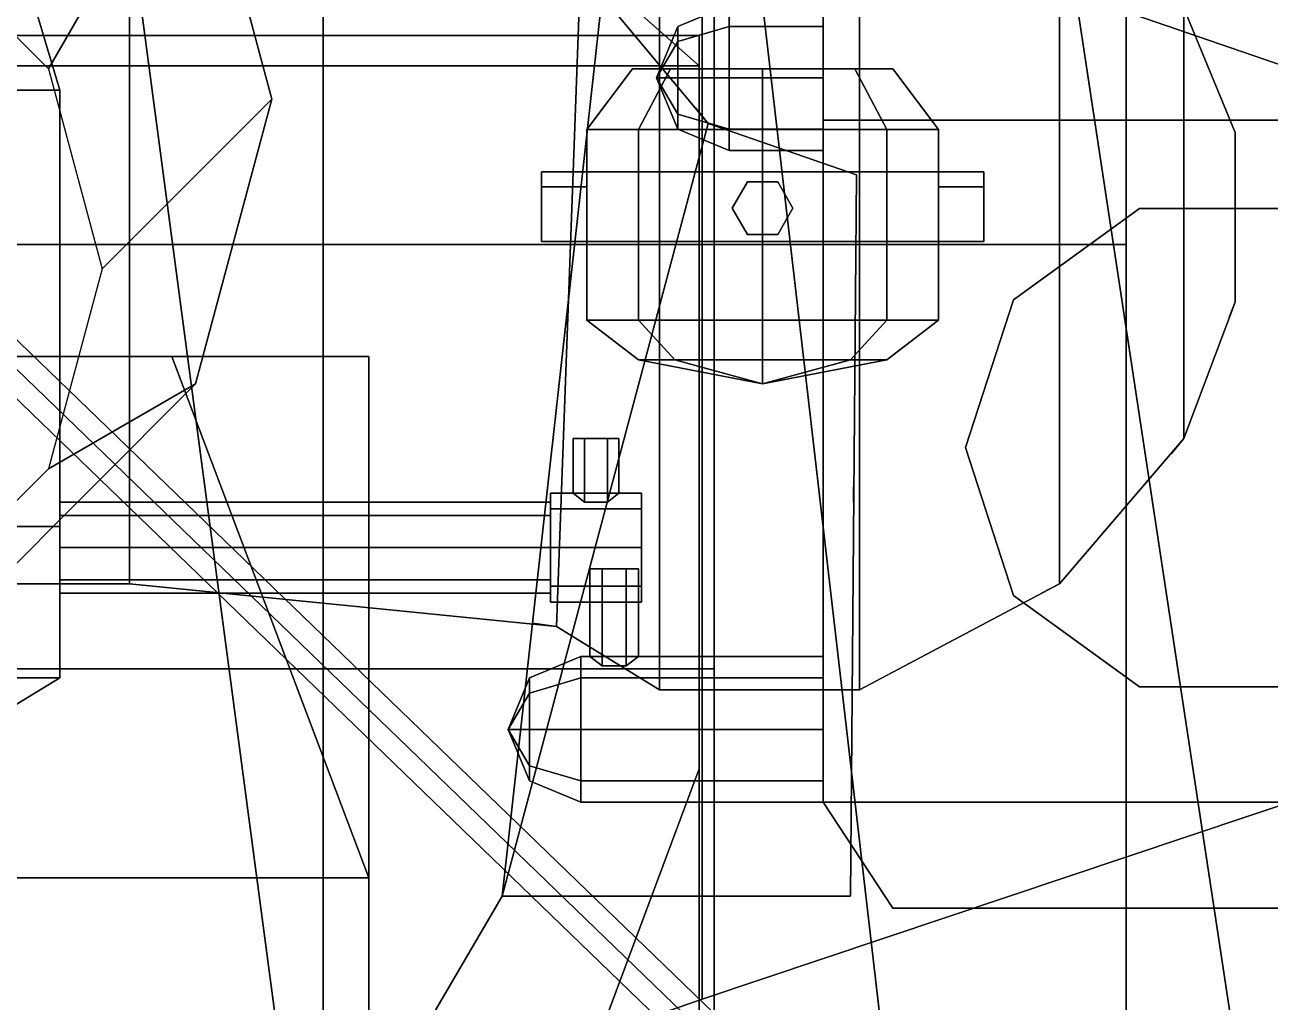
# Model space of a CAD drawing. Header units: millimetres. Extents: x -15 to 15, y -108 to 101.
# Drawn here: x 1.065 to 5.175, y 38.81 to 42.035 of the extents above; entities that cross this region are included whole.
import ezdxf

# ---------------------------------------------------------------- set-up
doc = ezdxf.new("R2010")
doc.units = ezdxf.units.MM
for name, color, linetype in [('citadelle', 3, 'Continuous'), ('platforms', 6, 'Continuous'), ('railings', 6, 'Continuous'), ('railings_mirrored', 6, 'Continuous'), ('rangefinders', 2, 'Continuous'), ('superstructure', 4, 'Continuous')]:
    doc.layers.add(name, color=color, linetype=linetype)

msp = doc.modelspace()

# ---------------------------------------------------------------- linework, layer by layer
for points in [[(2.01, 37.87, -9.51), (0, 37.87, -9.55), (0, 43.74, -9.55), (1.23, 43.74, -9.51)], [(3.99, 37.87, -9.42), (2.01, 37.87, -9.51), (1.23, 43.74, -9.51), (3.31, 43.74, -9.42)], [(5.18, 37.87, -9.3), (3.99, 37.87, -9.42), (3.31, 43.74, -9.42), (4.29, 43.74, -9.3)], [(6.04, 37.87, -9.13), (5.18, 37.87, -9.3), (4.29, 43.74, -9.3), (5.1, 43.74, -9.13)], [(7.34, 37.87, -8.76), (6.04, 37.87, -9.13), (5.1, 43.74, -9.13), (6.47, 43.74, -8.76)]]:
    msp.add_3dface(points)
at = {"layer": 'citadelle'}
msp.add_3dface([(10.26, 43.33, 4.59), (-10.26, 43.33, 4.59), (-10.78, 37.85, 4.59), (10.78, 37.85, 4.59)], dxfattribs=at)
at = {"layer": 'platforms'}
for points in [[(-4.7, 46.74, 8.67), (-4.7, 38.46, 8.67), (4.7, 38.46, 8.67), (4.7, 46.74, 8.67)], [(4.7, 46.74, 8.45), (4.7, 38.46, 8.45), (-4.7, 38.46, 8.45), (-4.7, 46.74, 8.45)], [(4.7, 38.46, 8.67), (4.7, 38.46, 8.45), (4.7, 46.74, 8.45), (4.7, 46.74, 8.67)], [(0, 46.73, 27.35), (0, 38.15, 27.35), (2.05, 38.15, 27.35), (2.05, 45.12, 27.35)], [(2.05, 38.15, 27.2), (0, 38.15, 27.2), (0, 46.73, 27.2), (2.05, 45.12, 27.2)], [(-0.0329, 41.9618, 27.28), (0, 41.9, 27.35), (8.388, 46.36, 27.35), (8.3551, 46.4218, 27.28)], [(0, 41.9, 27.21), (-0.0329, 41.9618, 27.28), (8.3551, 46.4218, 27.28), (8.388, 46.36, 27.21)], [(0.0329, 41.8382, 27.28), (0, 41.9, 27.21), (8.388, 46.36, 27.21), (8.4209, 46.2982, 27.28)], [(0, 41.9, 27.35), (0.0329, 41.8382, 27.28), (8.4209, 46.2982, 27.28), (8.388, 46.36, 27.35)], [(2.05, 45.12, 27.35), (2.05, 38.15, 27.35), (2.64, 39.16, 27.35), (2.97, 42.13, 27.35)], [(2.64, 39.16, 27.2), (2.05, 38.15, 27.2), (2.05, 45.12, 27.2), (2.97, 42.13, 27.2)], [(1.41, 44.87, 23.83), (1.41, 40.19, 23.83), (-1.41, 40.19, 23.83), (-1.41, 44.87, 23.83)], [(-1.41, 40.19, 23.98), (1.41, 40.19, 23.98), (1.41, 44.87, 23.98), (-1.41, 44.87, 23.98)], [(-4.7, 44.66, 10.78), (-4.7, 38.74, 10.78), (4.7, 38.74, 10.78), (4.7, 44.66, 10.78)], [(4.7, 44.66, 10.56), (4.7, 38.74, 10.56), (-4.7, 38.74, 10.56), (-4.7, 44.66, 10.56)], [(-4.7, 44.66, 12.89), (-4.7, 38.43, 12.89), (4.7, 38.43, 12.89), (4.7, 44.66, 12.89)], [(4.7, 44.66, 12.67), (4.7, 38.43, 12.67), (-4.7, 38.43, 12.67), (-4.7, 44.66, 12.67)], [(-4.7, 44.66, 15.03), (-4.7, 37.45, 15.03), (4.7, 37.45, 15.03), (4.7, 44.66, 15.03)], [(4.7, 44.66, 14.81), (4.7, 37.45, 14.81), (-4.7, 37.45, 14.81), (-4.7, 44.66, 14.81)], [(4.7, 38.74, 10.78), (4.7, 38.74, 10.56), (4.7, 44.66, 10.56), (4.7, 44.66, 10.78)], [(4.7, 38.43, 12.89), (4.7, 38.43, 12.67), (4.7, 44.66, 12.67), (4.7, 44.66, 12.89)], [(4.7, 37.45, 15.03), (4.7, 37.45, 14.81), (4.7, 44.66, 14.81), (4.7, 44.66, 15.03)], [(1.01, 43.57, 19.77), (0.75, 37.9334, 19.77), (3.3, 38.82, 19.77), (3.3, 42.56, 19.77)], [(3.3, 42.56, 19.55), (3.3, 38.82, 19.55), (0.75, 37.9334, 19.55), (1.01, 43.57, 19.55)], [(1.41, 43.58, 23.98), (1.41, 40.19, 23.98), (2.82, 40.05, 23.98), (2.92, 42.78, 23.98)], [(2.82, 40.05, 23.83), (1.41, 40.19, 23.83), (1.41, 43.58, 23.83), (2.92, 42.78, 23.83)], [(3.16, 39.84, 23.83), (2.82, 40.05, 23.83), (2.92, 42.78, 23.83), (3.16, 42.85, 23.83)], [(2.92, 42.78, 23.98), (2.82, 40.05, 23.98), (3.16, 39.84, 23.98), (3.16, 42.85, 23.98)], [(3.16, 42.85, 23.98), (3.16, 39.84, 23.98), (3.82, 39.84, 23.98), (3.82, 42.85, 23.98)], [(3.82, 39.84, 23.83), (3.16, 39.84, 23.83), (3.16, 42.85, 23.83), (3.82, 42.85, 23.83)], [(4.48, 40.19, 23.83), (3.82, 39.84, 23.83), (3.82, 42.85, 23.83), (4.48, 42.56, 23.83)], [(3.82, 42.85, 23.98), (3.82, 39.84, 23.98), (4.48, 40.19, 23.98), (4.48, 42.56, 23.98)], [(3.3, 42.56, 19.77), (3.3, 38.82, 19.77), (5.51, 39.56, 19.77), (5.51, 41.8, 19.77)], [(3.3, 42.56, 19.55), (3.3, 42.56, 19.77), (5.51, 41.8, 19.77), (5.51, 41.8, 19.55)], [(5.51, 41.8, 19.55), (5.51, 39.56, 19.55), (3.3, 38.82, 19.55), (3.3, 42.56, 19.55)], [(4.48, 42.56, 23.98), (4.48, 40.19, 23.98), (4.89, 40.67, 23.98), (4.89, 42.09, 23.98)], [(4.89, 40.67, 23.83), (4.48, 40.19, 23.83), (4.48, 42.56, 23.83), (4.89, 42.09, 23.83)], [(2.97, 42.13, 27.35), (2.64, 39.16, 27.35), (2.64, 39.16, 27.35), (3.32, 41.71, 27.35)], [(2.64, 39.16, 27.2), (2.64, 39.16, 27.2), (2.97, 42.13, 27.2), (3.32, 41.71, 27.2)], [(3.32, 41.71, 27.2), (2.97, 42.13, 27.2), (2.97, 42.13, 27.35), (3.32, 41.71, 27.35)], [(5.06, 41.12, 23.83), (4.89, 40.67, 23.83), (4.89, 42.09, 23.83), (5.06, 41.68, 23.83)], [(4.89, 42.09, 23.98), (4.89, 40.67, 23.98), (5.06, 41.12, 23.98), (5.06, 41.68, 23.98)], [(5.06, 41.68, 23.83), (4.89, 42.09, 23.83), (4.89, 42.09, 23.98), (5.06, 41.68, 23.98)], [(3.29, 42, 18.92), (3.29, 38.16, 18.92), (-3.29, 38.16, 18.92), (-3.29, 42, 18.92)], [(-3.29, 42, 19.06), (-3.29, 38.16, 19.06), (3.29, 38.16, 19.06), (3.29, 42, 19.06)], [(3.29, 42, 18.92), (-3.29, 42, 18.92), (-3.29, 42, 19.06), (3.29, 42, 19.06)], [(3.29, 38.16, 19.06), (3.29, 38.16, 18.92), (3.29, 42, 18.92), (3.29, 42, 19.06)], [(0.0486, 41.9504, 27.28), (0, 41.9, 27.35), (6.8337, 35.3007, 27.35), (6.8824, 35.3511, 27.28)], [(0, 41.9, 27.21), (0.0486, 41.9504, 27.28), (6.8824, 35.3511, 27.28), (6.8337, 35.3007, 27.21)], [(-0.0486, 41.8496, 27.28), (0, 41.9, 27.21), (6.8337, 35.3007, 27.21), (6.7851, 35.2504, 27.28)], [(0, 41.9, 27.35), (-0.0486, 41.8496, 27.28), (6.7851, 35.2504, 27.28), (6.8337, 35.3007, 27.35)], [(3.79, 39.16, 27.2), (2.64, 39.16, 27.2), (3.32, 41.71, 27.2), (3.81, 41.54, 27.2)], [(3.32, 41.71, 27.35), (2.64, 39.16, 27.35), (3.79, 39.16, 27.35), (3.81, 41.54, 27.35)], [(3.81, 41.54, 27.2), (3.32, 41.71, 27.2), (3.32, 41.71, 27.35), (3.81, 41.54, 27.35)], [(5.06, 41.68, 23.98), (5.06, 41.12, 23.98), (5.06, 41.12, 23.83), (5.06, 41.68, 23.83)], [(3.81, 41.54, 27.35), (3.79, 39.16, 27.35), (3.79, 39.16, 27.2), (3.81, 41.54, 27.2)], [(-4.7, 41.31, 17.08), (-4.7, 35.81, 17.08), (4.7, 35.81, 17.08), (4.7, 41.31, 17.08)], [(4.7, 41.31, 17.08), (4.7, 41.31, 16.86), (-4.7, 41.31, 16.86), (-4.7, 41.31, 17.08)], [(4.7, 41.31, 16.86), (4.7, 35.81, 16.86), (-4.7, 35.81, 16.86), (-4.7, 41.31, 16.86)], [(4.7, 35.81, 17.08), (4.7, 35.81, 16.86), (4.7, 41.31, 16.86), (4.7, 41.31, 17.08)], [(5.06, 41.12, 23.98), (4.89, 40.67, 23.98), (4.89, 40.67, 23.83), (5.06, 41.12, 23.83)], [(4.89, 40.67, 23.98), (4.48, 40.19, 23.98), (4.48, 40.19, 23.83), (4.89, 40.67, 23.83)], [(-1.41, 40.19, 23.83), (1.41, 40.19, 23.83), (1.41, 40.19, 23.98), (-1.41, 40.19, 23.98)], [(2.82, 40.05, 23.98), (1.41, 40.19, 23.98), (1.41, 40.19, 23.83), (2.82, 40.05, 23.83)], [(4.48, 40.19, 23.98), (3.82, 39.84, 23.98), (3.82, 39.84, 23.83), (4.48, 40.19, 23.83)], [(3.16, 39.84, 23.98), (2.82, 40.05, 23.98), (2.82, 40.05, 23.83), (3.16, 39.84, 23.83)], [(3.82, 39.84, 23.98), (3.16, 39.84, 23.98), (3.16, 39.84, 23.83), (3.82, 39.84, 23.83)], [(5.51, 39.56, 19.55), (5.51, 39.56, 19.77), (3.3, 38.82, 19.77), (3.3, 38.82, 19.55)], [(2.64, 39.16, 27.35), (2.05, 38.15, 27.35), (2.05, 38.15, 27.2), (2.64, 39.16, 27.2)], [(3.79, 39.16, 27.35), (2.64, 39.16, 27.35), (2.64, 39.16, 27.2), (3.79, 39.16, 27.2)], [(3.3, 38.82, 19.55), (3.3, 38.82, 19.77), (0.75, 37.9334, 19.77), (0.75, 37.9334, 19.55)]]:
    msp.add_3dface(points, dxfattribs=at)
at = {"layer": 'railings'}
for points in [[(1.41, 40.19, 24.32), (-1.41, 40.19, 24.32), (-1.41, 40.19, 24.25), (1.41, 40.19, 24.25)], [(1.41, 40.19, 24.25), (-1.41, 40.19, 24.25), (-1.41, 40.19, 24.32), (1.41, 40.19, 24.32)], [(1.41, 40.19, 24.58), (-1.41, 40.19, 24.58), (-1.41, 40.19, 24.65), (1.41, 40.19, 24.65)], [(1.41, 40.19, 24.65), (-1.41, 40.19, 24.65), (-1.41, 40.19, 24.58), (1.41, 40.19, 24.58)], [(1.41, 40.19, 25.02), (-1.41, 40.19, 25.02), (-1.41, 40.19, 24.95), (1.41, 40.19, 24.95)], [(1.41, 40.19, 24.95), (-1.41, 40.19, 24.95), (-1.41, 40.19, 25.02), (1.41, 40.19, 25.02)]]:
    msp.add_3dface(points, dxfattribs=at)
at = {"layer": 'railings_mirrored'}
for points in [[(4.7, 38.46, 9.01), (4.7, 46.74, 9.01), (4.7, 46.74, 8.94), (4.7, 38.46, 8.94)], [(4.7, 38.46, 8.94), (4.7, 46.74, 8.94), (4.7, 46.74, 9.01), (4.7, 38.46, 9.01)], [(4.7, 38.46, 9.24), (4.7, 46.74, 9.24), (4.7, 46.74, 9.31), (4.7, 38.46, 9.31)], [(4.7, 38.46, 9.31), (4.7, 46.74, 9.31), (4.7, 46.74, 9.24), (4.7, 38.46, 9.24)], [(4.7, 38.46, 9.71), (4.7, 46.74, 9.71), (4.7, 46.74, 9.64), (4.7, 38.46, 9.64)], [(4.7, 38.46, 9.64), (4.7, 46.74, 9.64), (4.7, 46.74, 9.71), (4.7, 38.46, 9.71)], [(4.7, 38.74, 11.12), (4.7, 44.66, 11.12), (4.7, 44.66, 11.05), (4.7, 38.74, 11.05)], [(4.7, 38.74, 11.05), (4.7, 44.66, 11.05), (4.7, 44.66, 11.12), (4.7, 38.74, 11.12)], [(4.7, 38.43, 13.16), (4.7, 44.66, 13.16), (4.7, 44.66, 13.23), (4.7, 38.43, 13.23)], [(4.7, 38.43, 13.23), (4.7, 44.66, 13.23), (4.7, 44.66, 13.16), (4.7, 38.43, 13.16)], [(4.7, 38.43, 13.53), (4.7, 44.66, 13.53), (4.7, 44.66, 13.46), (4.7, 38.43, 13.46)], [(4.7, 38.43, 13.46), (4.7, 44.66, 13.46), (4.7, 44.66, 13.53), (4.7, 38.43, 13.53)], [(4.7, 38.74, 11.35), (4.7, 44.66, 11.35), (4.7, 44.66, 11.42), (4.7, 38.74, 11.42)], [(4.7, 38.74, 11.42), (4.7, 44.66, 11.42), (4.7, 44.66, 11.35), (4.7, 38.74, 11.35)], [(4.7, 38.43, 13.86), (4.7, 44.66, 13.86), (4.7, 44.66, 13.93), (4.7, 38.43, 13.93)], [(4.7, 38.43, 13.93), (4.7, 44.66, 13.93), (4.7, 44.66, 13.86), (4.7, 38.43, 13.86)], [(4.7, 38.74, 11.82), (4.7, 44.66, 11.82), (4.7, 44.66, 11.75), (4.7, 38.74, 11.75)], [(4.7, 38.74, 11.75), (4.7, 44.66, 11.75), (4.7, 44.66, 11.82), (4.7, 38.74, 11.82)], [(4.7, 37.45, 15.3), (4.7, 43.27, 15.3), (4.7, 43.27, 15.37), (4.7, 37.45, 15.37)], [(4.7, 37.45, 15.37), (4.7, 43.27, 15.37), (4.7, 43.27, 15.3), (4.7, 37.45, 15.3)], [(4.7, 37.45, 15.67), (4.7, 43.27, 15.67), (4.7, 43.27, 15.6), (4.7, 37.45, 15.6)], [(4.7, 37.45, 15.6), (4.7, 43.27, 15.6), (4.7, 43.27, 15.67), (4.7, 37.45, 15.67)], [(4.7, 37.45, 16), (4.7, 43.27, 16), (4.7, 43.27, 16.07), (4.7, 37.45, 16.07)], [(4.7, 37.45, 16.07), (4.7, 43.27, 16.07), (4.7, 43.27, 16), (4.7, 37.45, 16)], [(3.32, 41.71, 27.61), (2.97, 42.13, 27.61), (2.97, 42.13, 27.68), (3.32, 41.71, 27.68)], [(3.32, 41.71, 27.68), (2.97, 42.13, 27.68), (2.97, 42.13, 27.61), (3.32, 41.71, 27.61)], [(3.32, 41.71, 28.02), (2.97, 42.13, 28.02), (2.97, 42.13, 27.95), (3.32, 41.71, 27.95)], [(3.32, 41.71, 27.95), (2.97, 42.13, 27.95), (2.97, 42.13, 28.02), (3.32, 41.71, 28.02)], [(3.32, 41.71, 28.32), (2.97, 42.13, 28.32), (2.97, 42.13, 28.39), (3.32, 41.71, 28.39)], [(3.32, 41.71, 28.39), (2.97, 42.13, 28.39), (2.97, 42.13, 28.32), (3.32, 41.71, 28.32)], [(5.06, 41.68, 24.25), (4.89, 42.09, 24.25), (4.89, 42.09, 24.32), (5.06, 41.68, 24.32)], [(5.06, 41.68, 24.32), (4.89, 42.09, 24.32), (4.89, 42.09, 24.25), (5.06, 41.68, 24.25)], [(5.06, 41.68, 24.65), (4.89, 42.09, 24.65), (4.89, 42.09, 24.58), (5.06, 41.68, 24.58)], [(5.06, 41.68, 24.58), (4.89, 42.09, 24.58), (4.89, 42.09, 24.65), (5.06, 41.68, 24.65)], [(5.06, 41.68, 24.95), (4.89, 42.09, 24.95), (4.89, 42.09, 25.02), (5.06, 41.68, 25.02)], [(5.06, 41.68, 25.02), (4.89, 42.09, 25.02), (4.89, 42.09, 24.95), (5.06, 41.68, 24.95)], [(4.7, 41.96, 12.89), (4.7, 41.96, 13.86), (4.7, 42.02, 13.86), (4.7, 42.02, 12.89)], [(4.7, 42.02, 12.89), (4.7, 42.02, 13.86), (4.7, 41.96, 13.86), (4.7, 41.96, 12.89)], [(4.7, 41.99, 10.78), (4.7, 41.99, 11.75), (4.7, 41.93, 11.75), (4.7, 41.93, 10.78)], [(4.7, 41.93, 10.78), (4.7, 41.93, 11.75), (4.7, 41.99, 11.75), (4.7, 41.99, 10.78)], [(3.28, 41.76, 27.35), (3.28, 41.76, 28.32), (3.32, 41.71, 28.32), (3.32, 41.71, 27.35)], [(3.32, 41.71, 27.35), (3.32, 41.71, 28.32), (3.28, 41.76, 28.32), (3.28, 41.76, 27.35)], [(3.81, 41.54, 27.68), (3.32, 41.71, 27.68), (3.32, 41.71, 27.61), (3.81, 41.54, 27.61)], [(3.81, 41.54, 27.61), (3.32, 41.71, 27.61), (3.32, 41.71, 27.68), (3.81, 41.54, 27.68)], [(3.81, 41.54, 27.95), (3.32, 41.71, 27.95), (3.32, 41.71, 28.02), (3.81, 41.54, 28.02)], [(3.81, 41.54, 28.02), (3.32, 41.71, 28.02), (3.32, 41.71, 27.95), (3.81, 41.54, 27.95)], [(3.81, 41.54, 28.39), (3.32, 41.71, 28.39), (3.32, 41.71, 28.32), (3.81, 41.54, 28.32)], [(3.81, 41.54, 28.32), (3.32, 41.71, 28.32), (3.32, 41.71, 28.39), (3.81, 41.54, 28.39)], [(5.06, 41.12, 24.32), (5.06, 41.68, 24.32), (5.06, 41.68, 24.25), (5.06, 41.12, 24.25)], [(5.06, 41.12, 24.25), (5.06, 41.68, 24.25), (5.06, 41.68, 24.32), (5.06, 41.12, 24.32)], [(5.06, 41.12, 24.58), (5.06, 41.68, 24.58), (5.06, 41.68, 24.65), (5.06, 41.12, 24.65)], [(5.06, 41.12, 24.65), (5.06, 41.68, 24.65), (5.06, 41.68, 24.58), (5.06, 41.12, 24.58)], [(5.06, 41.68, 23.98), (5.06, 41.68, 24.95), (5.06, 41.63, 24.95), (5.06, 41.63, 23.98)], [(5.06, 41.63, 23.98), (5.06, 41.63, 24.95), (5.06, 41.68, 24.95), (5.06, 41.68, 23.98)], [(5.06, 41.12, 25.02), (5.06, 41.68, 25.02), (5.06, 41.68, 24.95), (5.06, 41.12, 24.95)], [(5.06, 41.12, 24.95), (5.06, 41.68, 24.95), (5.06, 41.68, 25.02), (5.06, 41.12, 25.02)], [(4.7, 41.65, 8.67), (4.7, 41.65, 9.64), (4.7, 41.59, 9.64), (4.7, 41.59, 8.67)], [(4.7, 41.59, 8.67), (4.7, 41.59, 9.64), (4.7, 41.65, 9.64), (4.7, 41.65, 8.67)], [(3.79, 39.16, 27.61), (3.81, 41.54, 27.61), (3.81, 41.54, 27.68), (3.79, 39.16, 27.68)], [(3.79, 39.16, 27.68), (3.81, 41.54, 27.68), (3.81, 41.54, 27.61), (3.79, 39.16, 27.61)], [(3.79, 39.16, 28.02), (3.81, 41.54, 28.02), (3.81, 41.54, 27.95), (3.79, 39.16, 27.95)], [(3.79, 39.16, 27.95), (3.81, 41.54, 27.95), (3.81, 41.54, 28.02), (3.79, 39.16, 28.02)], [(3.79, 39.16, 28.32), (3.81, 41.54, 28.32), (3.81, 41.54, 28.39), (3.79, 39.16, 28.39)], [(3.79, 39.16, 28.39), (3.81, 41.54, 28.39), (3.81, 41.54, 28.32), (3.79, 39.16, 28.32)], [(3.81, 41.49, 27.35), (3.81, 41.49, 28.32), (3.81, 41.54, 28.32), (3.81, 41.54, 27.35)], [(3.81, 41.54, 27.35), (3.81, 41.54, 28.32), (3.81, 41.49, 28.32), (3.81, 41.49, 27.35)], [(4.7, 41.33, 15.03), (4.7, 41.33, 16), (4.7, 41.39, 16), (4.7, 41.39, 15.03)], [(4.7, 41.39, 15.03), (4.7, 41.39, 16), (4.7, 41.33, 16), (4.7, 41.33, 15.03)], [(4.7, 41.36, 12.89), (4.7, 41.36, 13.86), (4.7, 41.3, 13.86), (4.7, 41.3, 12.89)], [(4.7, 41.3, 12.89), (4.7, 41.3, 13.86), (4.7, 41.36, 13.86), (4.7, 41.36, 12.89)], [(4.7, 41.29, 10.78), (4.7, 41.29, 11.75), (4.7, 41.35, 11.75), (4.7, 41.35, 10.78)], [(4.7, 41.35, 10.78), (4.7, 41.35, 11.75), (4.7, 41.29, 11.75), (4.7, 41.29, 10.78)], [(4.7, 35.81, 17.35), (4.7, 41.31, 17.35), (4.7, 41.31, 17.42), (4.7, 35.81, 17.42)], [(4.7, 35.81, 17.42), (4.7, 41.31, 17.42), (4.7, 41.31, 17.35), (4.7, 35.81, 17.35)], [(4.7, 35.81, 17.72), (4.7, 41.31, 17.72), (4.7, 41.31, 17.65), (4.7, 35.81, 17.65)], [(4.7, 35.81, 17.65), (4.7, 41.31, 17.65), (4.7, 41.31, 17.72), (4.7, 35.81, 17.72)], [(4.7, 35.81, 18.05), (4.7, 41.31, 18.05), (4.7, 41.31, 18.12), (4.7, 35.81, 18.12)], [(4.7, 35.81, 18.12), (4.7, 41.31, 18.12), (4.7, 41.31, 18.05), (4.7, 35.81, 18.05)], [(4.7, 41.31, 17.08), (4.7, 41.31, 18.05), (4.7, 41.25, 18.05), (4.7, 41.25, 17.08)], [(4.7, 41.25, 17.08), (4.7, 41.25, 18.05), (4.7, 41.31, 18.05), (4.7, 41.31, 17.08)], [(4.89, 40.67, 24.25), (5.06, 41.12, 24.25), (5.06, 41.12, 24.32), (4.89, 40.67, 24.32)], [(4.89, 40.67, 24.32), (5.06, 41.12, 24.32), (5.06, 41.12, 24.25), (4.89, 40.67, 24.25)], [(4.89, 40.67, 24.65), (5.06, 41.12, 24.65), (5.06, 41.12, 24.58), (4.89, 40.67, 24.58)], [(4.89, 40.67, 24.58), (5.06, 41.12, 24.58), (5.06, 41.12, 24.65), (4.89, 40.67, 24.65)], [(4.89, 40.67, 24.95), (5.06, 41.12, 24.95), (5.06, 41.12, 25.02), (4.89, 40.67, 25.02)], [(4.89, 40.67, 25.02), (5.06, 41.12, 25.02), (5.06, 41.12, 24.95), (4.89, 40.67, 24.95)], [(5.04, 41.07, 23.98), (5.04, 41.07, 24.95), (5.06, 41.12, 24.95), (5.06, 41.12, 23.98)], [(5.06, 41.12, 23.98), (5.06, 41.12, 24.95), (5.04, 41.07, 24.95), (5.04, 41.07, 23.98)], [(4.7, 40.73, 8.67), (4.7, 40.73, 9.64), (4.7, 40.79, 9.64), (4.7, 40.79, 8.67)], [(4.7, 40.79, 8.67), (4.7, 40.79, 9.64), (4.7, 40.73, 9.64), (4.7, 40.73, 8.67)], [(4.48, 40.19, 24.32), (4.89, 40.67, 24.32), (4.89, 40.67, 24.25), (4.48, 40.19, 24.25)], [(4.48, 40.19, 24.25), (4.89, 40.67, 24.25), (4.89, 40.67, 24.32), (4.48, 40.19, 24.32)], [(4.48, 40.19, 24.58), (4.89, 40.67, 24.58), (4.89, 40.67, 24.65), (4.48, 40.19, 24.65)], [(4.48, 40.19, 24.65), (4.89, 40.67, 24.65), (4.89, 40.67, 24.58), (4.48, 40.19, 24.58)], [(4.48, 40.19, 25.02), (4.89, 40.67, 25.02), (4.89, 40.67, 24.95), (4.48, 40.19, 24.95)], [(4.48, 40.19, 24.95), (4.89, 40.67, 24.95), (4.89, 40.67, 25.02), (4.48, 40.19, 25.02)], [(4.85, 40.62, 23.98), (4.85, 40.62, 24.95), (4.89, 40.67, 24.95), (4.89, 40.67, 23.98)], [(4.89, 40.67, 23.98), (4.89, 40.67, 24.95), (4.85, 40.62, 24.95), (4.85, 40.62, 23.98)], [(3.8, 40.46, 27.35), (3.8, 40.46, 28.32), (3.8, 40.51, 28.32), (3.8, 40.51, 27.35)], [(3.8, 40.51, 27.35), (3.8, 40.51, 28.32), (3.8, 40.46, 28.32), (3.8, 40.46, 27.35)], [(4.7, 40.47, 17.08), (4.7, 40.47, 18.05), (4.7, 40.41, 18.05), (4.7, 40.41, 17.08)], [(4.7, 40.41, 17.08), (4.7, 40.41, 18.05), (4.7, 40.47, 18.05), (4.7, 40.47, 17.08)], [(4.7, 40.46, 15.03), (4.7, 40.46, 16), (4.7, 40.4, 16), (4.7, 40.4, 15.03)], [(4.7, 40.4, 15.03), (4.7, 40.4, 16), (4.7, 40.46, 16), (4.7, 40.46, 15.03)], [(4.7, 40.36, 12.89), (4.7, 40.36, 13.86), (4.7, 40.42, 13.86), (4.7, 40.42, 12.89)], [(4.7, 40.42, 12.89), (4.7, 40.42, 13.86), (4.7, 40.36, 13.86), (4.7, 40.36, 12.89)], [(4.7, 40.42, 10.78), (4.7, 40.42, 11.75), (4.7, 40.36, 11.75), (4.7, 40.36, 10.78)], [(4.7, 40.36, 10.78), (4.7, 40.36, 11.75), (4.7, 40.42, 11.75), (4.7, 40.42, 10.78)], [(1.33, 40.19, 23.98), (1.33, 40.19, 24.95), (1.41, 40.19, 24.95), (1.41, 40.19, 23.98)], [(1.41, 40.19, 23.98), (1.41, 40.19, 24.95), (1.33, 40.19, 24.95), (1.33, 40.19, 23.98)], [(1.41, 40.19, 24.32), (2.82, 40.05, 24.32), (2.82, 40.05, 24.25), (1.41, 40.19, 24.25)], [(1.41, 40.19, 24.25), (2.82, 40.05, 24.25), (2.82, 40.05, 24.32), (1.41, 40.19, 24.32)], [(1.41, 40.19, 24.58), (2.82, 40.05, 24.58), (2.82, 40.05, 24.65), (1.41, 40.19, 24.65)], [(1.41, 40.19, 24.65), (2.82, 40.05, 24.65), (2.82, 40.05, 24.58), (1.41, 40.19, 24.58)], [(1.41, 40.19, 25.02), (2.82, 40.05, 25.02), (2.82, 40.05, 24.95), (1.41, 40.19, 24.95)], [(1.41, 40.19, 24.95), (2.82, 40.05, 24.95), (2.82, 40.05, 25.02), (1.41, 40.19, 25.02)], [(3.82, 39.84, 24.25), (4.48, 40.19, 24.25), (4.48, 40.19, 24.32), (3.82, 39.84, 24.32)], [(3.82, 39.84, 24.32), (4.48, 40.19, 24.32), (4.48, 40.19, 24.25), (3.82, 39.84, 24.25)], [(3.82, 39.84, 24.65), (4.48, 40.19, 24.65), (4.48, 40.19, 24.58), (3.82, 39.84, 24.58)], [(3.82, 39.84, 24.58), (4.48, 40.19, 24.58), (4.48, 40.19, 24.65), (3.82, 39.84, 24.65)], [(3.82, 39.84, 24.95), (4.48, 40.19, 24.95), (4.48, 40.19, 25.02), (3.82, 39.84, 25.02)], [(3.82, 39.84, 25.02), (4.48, 40.19, 25.02), (4.48, 40.19, 24.95), (3.82, 39.84, 24.95)], [(4.42, 40.16, 23.98), (4.42, 40.16, 24.95), (4.48, 40.19, 24.95), (4.48, 40.19, 23.98)], [(4.48, 40.19, 23.98), (4.48, 40.19, 24.95), (4.42, 40.16, 24.95), (4.42, 40.16, 23.98)], [(2.82, 40.05, 23.98), (2.82, 40.05, 24.95), (2.74, 40.06, 24.95), (2.74, 40.06, 23.98)], [(2.74, 40.06, 23.98), (2.74, 40.06, 24.95), (2.82, 40.05, 24.95), (2.82, 40.05, 23.98)], [(2.82, 40.05, 24.25), (3.16, 39.84, 24.25), (3.16, 39.84, 24.32), (2.82, 40.05, 24.32)], [(2.82, 40.05, 24.32), (3.16, 39.84, 24.32), (3.16, 39.84, 24.25), (2.82, 40.05, 24.25)], [(2.82, 40.05, 24.65), (3.16, 39.84, 24.65), (3.16, 39.84, 24.58), (2.82, 40.05, 24.58)], [(2.82, 40.05, 24.58), (3.16, 39.84, 24.58), (3.16, 39.84, 24.65), (2.82, 40.05, 24.65)], [(2.82, 40.05, 24.95), (3.16, 39.84, 24.95), (3.16, 39.84, 25.02), (2.82, 40.05, 25.02)], [(2.82, 40.05, 25.02), (3.16, 39.84, 25.02), (3.16, 39.84, 24.95), (2.82, 40.05, 24.95)], [(3.16, 39.84, 24.32), (3.82, 39.84, 24.32), (3.82, 39.84, 24.25), (3.16, 39.84, 24.25)], [(3.16, 39.84, 24.25), (3.82, 39.84, 24.25), (3.82, 39.84, 24.32), (3.16, 39.84, 24.32)], [(3.16, 39.84, 24.58), (3.82, 39.84, 24.58), (3.82, 39.84, 24.65), (3.16, 39.84, 24.65)], [(3.16, 39.84, 24.65), (3.82, 39.84, 24.65), (3.82, 39.84, 24.58), (3.16, 39.84, 24.58)], [(3.16, 39.84, 23.98), (3.16, 39.84, 24.95), (3.24, 39.84, 24.95), (3.24, 39.84, 23.98)], [(3.24, 39.84, 23.98), (3.24, 39.84, 24.95), (3.16, 39.84, 24.95), (3.16, 39.84, 23.98)], [(3.16, 39.84, 25.02), (3.82, 39.84, 25.02), (3.82, 39.84, 24.95), (3.16, 39.84, 24.95)], [(3.16, 39.84, 24.95), (3.82, 39.84, 24.95), (3.82, 39.84, 25.02), (3.16, 39.84, 25.02)], [(3.82, 39.84, 23.98), (3.82, 39.84, 24.95), (3.74, 39.84, 24.95), (3.74, 39.84, 23.98)], [(3.74, 39.84, 23.98), (3.74, 39.84, 24.95), (3.82, 39.84, 24.95), (3.82, 39.84, 23.98)], [(4.7, 39.77, 12.89), (4.7, 39.77, 13.86), (4.7, 39.71, 13.86), (4.7, 39.71, 12.89)], [(4.7, 39.71, 12.89), (4.7, 39.71, 13.86), (4.7, 39.77, 13.86), (4.7, 39.77, 12.89)], [(4.7, 39.76, 8.67), (4.7, 39.76, 9.64), (4.7, 39.7, 9.64), (4.7, 39.7, 8.67)], [(4.7, 39.7, 8.67), (4.7, 39.7, 9.64), (4.7, 39.76, 9.64), (4.7, 39.76, 8.67)], [(4.7, 39.69, 10.78), (4.7, 39.69, 11.75), (4.7, 39.75, 11.75), (4.7, 39.75, 10.78)], [(4.7, 39.75, 10.78), (4.7, 39.75, 11.75), (4.7, 39.69, 11.75), (4.7, 39.69, 10.78)], [(4.7, 39.62, 17.08), (4.7, 39.62, 18.05), (4.7, 39.68, 18.05), (4.7, 39.68, 17.08)], [(4.7, 39.68, 17.08), (4.7, 39.68, 18.05), (4.7, 39.62, 18.05), (4.7, 39.62, 17.08)], [(4.7, 39.46, 15.03), (4.7, 39.46, 16), (4.7, 39.52, 16), (4.7, 39.52, 15.03)], [(4.7, 39.52, 15.03), (4.7, 39.52, 16), (4.7, 39.46, 16), (4.7, 39.46, 15.03)], [(2.05, 38.15, 27.61), (2.64, 39.16, 27.61), (2.64, 39.16, 27.68), (2.05, 38.15, 27.68)], [(2.05, 38.15, 27.68), (2.64, 39.16, 27.68), (2.64, 39.16, 27.61), (2.05, 38.15, 27.61)], [(2.05, 38.15, 28.02), (2.64, 39.16, 28.02), (2.64, 39.16, 27.95), (2.05, 38.15, 27.95)], [(2.05, 38.15, 27.95), (2.64, 39.16, 27.95), (2.64, 39.16, 28.02), (2.05, 38.15, 28.02)], [(2.05, 38.15, 28.32), (2.64, 39.16, 28.32), (2.64, 39.16, 28.39), (2.05, 38.15, 28.39)], [(2.05, 38.15, 28.39), (2.64, 39.16, 28.39), (2.64, 39.16, 28.32), (2.05, 38.15, 28.32)], [(2.64, 39.16, 27.68), (3.79, 39.16, 27.68), (3.79, 39.16, 27.61), (2.64, 39.16, 27.61)], [(2.64, 39.16, 27.61), (3.79, 39.16, 27.61), (3.79, 39.16, 27.68), (2.64, 39.16, 27.68)], [(2.64, 39.16, 27.95), (3.79, 39.16, 27.95), (3.79, 39.16, 28.02), (2.64, 39.16, 28.02)], [(2.64, 39.16, 28.02), (3.79, 39.16, 28.02), (3.79, 39.16, 27.95), (2.64, 39.16, 27.95)], [(2.64, 39.16, 27.35), (2.64, 39.16, 28.32), (2.69, 39.16, 28.32), (2.69, 39.16, 27.35)], [(2.69, 39.16, 27.35), (2.69, 39.16, 28.32), (2.64, 39.16, 28.32), (2.64, 39.16, 27.35)], [(2.64, 39.16, 28.39), (3.79, 39.16, 28.39), (3.79, 39.16, 28.32), (2.64, 39.16, 28.32)], [(2.64, 39.16, 28.32), (3.79, 39.16, 28.32), (3.79, 39.16, 28.39), (2.64, 39.16, 28.39)], [(3.79, 39.16, 27.35), (3.79, 39.16, 28.32), (3.74, 39.16, 28.32), (3.74, 39.16, 27.35)], [(3.74, 39.16, 27.35), (3.74, 39.16, 28.32), (3.79, 39.16, 28.32), (3.79, 39.16, 27.35)]]:
    msp.add_3dface(points, dxfattribs=at)
at = {"layer": 'rangefinders'}
for points in [[(-0.97, 42.52, 30.78), (-1.18, 41.82, 30.78), (1.18, 41.82, 30.78), (0.97, 42.52, 30.78)], [(0.97, 42.52, 28.63), (1.18, 41.82, 28.63), (-1.18, 41.82, 28.63), (-0.97, 42.52, 28.63)], [(1.18, 41.82, 30.78), (1.18, 41.82, 28.63), (0.97, 42.52, 28.63), (0.97, 42.52, 30.78)], [(3.7, 42.32, 20.41), (3.7, 39.47, 20.41), (3.7, 39.47, 21.41), (3.7, 42.32, 21.41)], [(6.3, 42.32, 20.41), (6.3, 39.47, 20.41), (3.7, 39.47, 20.41), (3.7, 42.32, 20.41)], [(3.7, 42.32, 21.41), (3.7, 39.47, 21.41), (3.7, 39.47, 22.41), (3.7, 41.72, 22.41)], [(6.3, 41.72, 22.41), (6.3, 42.32, 21.41), (3.7, 42.32, 21.41), (3.7, 41.72, 22.41)], [(3.2203, 41.98, 21.42), (3.39, 42.0297, 21.4697), (3.39, 42.1, 21.3), (3.2203, 42.0297, 21.3)], [(3.2203, 42.0297, 21.3), (3.39, 42.1, 21.3), (3.39, 42.0297, 21.1303), (3.2203, 41.98, 21.18)], [(3.7, 42.1, 21.3), (3.7, 42.0297, 21.1303), (3.39, 42.0297, 21.1303), (3.39, 42.1, 21.3)], [(3.7, 42.0297, 21.4697), (3.7, 42.1, 21.3), (3.39, 42.1, 21.3), (3.39, 42.0297, 21.4697)], [(3.15, 41.86, 21.3), (3.2203, 41.98, 21.42), (3.2203, 42.0297, 21.3), (3.15, 41.86, 21.3)], [(3.15, 41.86, 21.3), (3.2203, 42.0297, 21.3), (3.2203, 41.98, 21.18), (3.15, 41.86, 21.3)], [(3.2203, 41.86, 21.4697), (3.39, 41.86, 21.54), (3.39, 42.0297, 21.4697), (3.2203, 41.98, 21.42)], [(3.2203, 41.98, 21.18), (3.39, 42.0297, 21.1303), (3.39, 41.86, 21.06), (3.2203, 41.86, 21.1303)], [(3.7, 41.86, 21.54), (3.7, 42.0297, 21.4697), (3.39, 42.0297, 21.4697), (3.39, 41.86, 21.54)], [(3.7, 42.0297, 21.1303), (3.7, 41.86, 21.06), (3.39, 41.86, 21.06), (3.39, 42.0297, 21.1303)], [(3.15, 41.86, 21.3), (3.2203, 41.86, 21.4697), (3.2203, 41.98, 21.42), (3.15, 41.86, 21.3)], [(3.15, 41.86, 21.3), (3.2203, 41.98, 21.18), (3.2203, 41.86, 21.1303), (3.15, 41.86, 21.3)], [(3.15, 41.86, 21.3), (3.2203, 41.6903, 21.3), (3.2203, 41.74, 21.42), (3.15, 41.86, 21.3)], [(3.15, 41.86, 21.3), (3.2203, 41.74, 21.42), (3.2203, 41.86, 21.4697), (3.15, 41.86, 21.3)], [(3.15, 41.86, 21.3), (3.2203, 41.86, 21.1303), (3.2203, 41.74, 21.18), (3.15, 41.86, 21.3)], [(3.15, 41.86, 21.3), (3.2203, 41.74, 21.18), (3.2203, 41.6903, 21.3), (3.15, 41.86, 21.3)], [(3.2203, 41.74, 21.42), (3.39, 41.6903, 21.4697), (3.39, 41.86, 21.54), (3.2203, 41.86, 21.4697)], [(3.2203, 41.86, 21.1303), (3.39, 41.86, 21.06), (3.39, 41.6903, 21.1303), (3.2203, 41.74, 21.18)], [(3.7, 41.6903, 21.4697), (3.7, 41.86, 21.54), (3.39, 41.86, 21.54), (3.39, 41.6903, 21.4697)], [(3.7, 41.86, 21.06), (3.7, 41.6903, 21.1303), (3.39, 41.6903, 21.1303), (3.39, 41.86, 21.06)], [(-1.18, 41.82, 30.78), (-1.18, 40.38, 30.78), (1.18, 40.38, 30.78), (1.18, 41.82, 30.78)], [(1.18, 41.82, 28.63), (1.18, 39.88, 28.63), (-1.18, 39.88, 28.63), (-1.18, 41.82, 28.63)], [(1.18, 40.38, 30.78), (1.18, 40.38, 28.63), (1.18, 41.82, 28.63), (1.18, 41.82, 30.78)], [(3.2203, 41.6903, 21.3), (3.39, 41.62, 21.3), (3.39, 41.6903, 21.4697), (3.2203, 41.74, 21.42)], [(3.2203, 41.74, 21.18), (3.39, 41.6903, 21.1303), (3.39, 41.62, 21.3), (3.2203, 41.6903, 21.3)], [(3.7, 41.72, 22.41), (3.7, 39.47, 22.41), (6.3, 39.47, 22.41), (6.3, 41.72, 22.41)], [(3.7, 41.62, 21.3), (3.7, 41.6903, 21.4697), (3.39, 41.6903, 21.4697), (3.39, 41.62, 21.3)], [(3.7, 41.6903, 21.1303), (3.7, 41.62, 21.3), (3.39, 41.62, 21.3), (3.39, 41.6903, 21.1303)], [(4.7435, 41.4294, 19.77), (4.3285, 41.1279, 19.77), (4.3285, 41.1279, 20.41), (4.7435, 41.4294, 20.41)], [(5.2565, 41.4294, 19.77), (4.7435, 41.4294, 19.77), (4.7435, 41.4294, 20.41), (5.2565, 41.4294, 20.41)], [(4.3285, 41.1279, 19.77), (4.17, 40.64, 19.77), (4.17, 40.64, 20.41), (4.3285, 41.1279, 20.41)], [(2.875, 40.49, 29.73), (2.9125, 40.46, 29.795), (2.9125, 40.67, 29.795), (2.875, 40.67, 29.73)], [(2.9125, 40.46, 29.665), (2.875, 40.49, 29.73), (2.875, 40.67, 29.73), (2.9125, 40.67, 29.665)], [(2.9125, 40.67, 29.795), (2.9875, 40.67, 29.795), (3.025, 40.67, 29.73), (2.875, 40.67, 29.73)], [(2.875, 40.67, 29.73), (3.025, 40.67, 29.73), (2.9875, 40.67, 29.665), (2.9125, 40.67, 29.665)], [(2.9125, 40.46, 29.795), (2.9875, 40.46, 29.795), (2.9875, 40.67, 29.795), (2.9125, 40.67, 29.795)], [(2.9875, 40.46, 29.665), (2.9125, 40.46, 29.665), (2.9125, 40.67, 29.665), (2.9875, 40.67, 29.665)], [(2.9875, 40.46, 29.795), (3.025, 40.49, 29.73), (3.025, 40.67, 29.73), (2.9875, 40.67, 29.795)], [(3.025, 40.49, 29.73), (2.9875, 40.46, 29.665), (2.9875, 40.67, 29.665), (3.025, 40.67, 29.73)], [(4.17, 40.64, 19.77), (4.3285, 40.1521, 19.77), (4.3285, 40.1521, 20.41), (4.17, 40.64, 20.41)], [(2.8, 40.49, 29.73), (2.8, 40.4373, 29.8573), (3.1, 40.4373, 29.8573), (3.1, 40.49, 29.73)], [(2.8, 40.4373, 29.6027), (2.8, 40.49, 29.73), (3.1, 40.49, 29.73), (3.1, 40.4373, 29.6027)], [(2.8, 40.4161, 29.6239), (2.8, 40.46, 29.73), (2.8, 40.49, 29.73), (2.8, 40.4373, 29.6027)], [(2.8, 40.46, 29.73), (2.8, 40.4161, 29.8361), (2.8, 40.4373, 29.8573), (2.8, 40.49, 29.73)], [(3.1, 40.4373, 29.8573), (3.1, 40.13, 29.73), (3.1, 40.1827, 29.6027), (3.1, 40.49, 29.73)], [(3.1, 40.49, 29.73), (3.1, 40.1827, 29.6027), (3.1, 40.31, 29.55), (3.1, 40.4373, 29.6027)], [(1.18, 40.46, 29.73), (1.18, 40.4161, 29.8361), (2.8, 40.4161, 29.8361), (2.8, 40.46, 29.73)], [(1.18, 40.4161, 29.6239), (1.18, 40.46, 29.73), (2.8, 40.46, 29.73), (2.8, 40.4161, 29.6239)], [(1.18, 40.4161, 29.8361), (1.18, 40.31, 29.88), (2.8, 40.31, 29.88), (2.8, 40.4161, 29.8361)], [(1.18, 40.31, 29.58), (1.18, 40.4161, 29.6239), (2.8, 40.4161, 29.6239), (2.8, 40.31, 29.58)], [(2.8, 40.4373, 29.8573), (2.8, 40.31, 29.91), (3.1, 40.31, 29.91), (3.1, 40.4373, 29.8573)], [(2.8, 40.31, 29.55), (2.8, 40.4373, 29.6027), (3.1, 40.4373, 29.6027), (3.1, 40.31, 29.55)], [(2.8, 40.31, 29.58), (2.8, 40.4161, 29.6239), (2.8, 40.4373, 29.6027), (2.8, 40.31, 29.55)], [(2.8, 40.4161, 29.8361), (2.8, 40.31, 29.88), (2.8, 40.31, 29.91), (2.8, 40.4373, 29.8573)], [(3.1, 40.31, 29.91), (3.1, 40.1827, 29.8573), (3.1, 40.13, 29.73), (3.1, 40.4373, 29.8573)], [(-1.18, 40.38, 30.78), (-1.18, 39.88, 30.56), (1.18, 39.88, 30.56), (1.18, 40.38, 30.78)], [(1.18, 39.88, 30.56), (1.18, 39.88, 28.63), (1.18, 40.38, 28.63), (1.18, 40.38, 30.78)], [(1.18, 40.31, 29.88), (1.18, 40.2039, 29.8361), (2.8, 40.2039, 29.8361), (2.8, 40.31, 29.88)], [(1.18, 40.2039, 29.6239), (1.18, 40.31, 29.58), (2.8, 40.31, 29.58), (2.8, 40.2039, 29.6239)], [(2.8, 40.31, 29.91), (2.8, 40.1827, 29.8573), (3.1, 40.1827, 29.8573), (3.1, 40.31, 29.91)], [(2.8, 40.1827, 29.6027), (2.8, 40.31, 29.55), (3.1, 40.31, 29.55), (3.1, 40.1827, 29.6027)], [(2.8, 40.31, 29.88), (2.8, 40.2039, 29.8361), (2.8, 40.1827, 29.8573), (2.8, 40.31, 29.91)], [(2.8, 40.2039, 29.6239), (2.8, 40.31, 29.58), (2.8, 40.31, 29.55), (2.8, 40.1827, 29.6027)], [(2.97, 39.92, 21.9407), (2.93, 39.95, 22.01), (2.93, 40.24, 22.01), (2.97, 40.24, 21.9407)], [(2.93, 39.95, 22.01), (2.97, 39.92, 22.0793), (2.97, 40.24, 22.0793), (2.93, 40.24, 22.01)], [(3.05, 40.24, 21.9407), (2.97, 40.24, 21.9407), (2.93, 40.24, 22.01), (3.09, 40.24, 22.01)], [(3.09, 40.24, 22.01), (2.93, 40.24, 22.01), (2.97, 40.24, 22.0793), (3.05, 40.24, 22.0793)], [(3.05, 39.92, 21.9407), (2.97, 39.92, 21.9407), (2.97, 40.24, 21.9407), (3.05, 40.24, 21.9407)], [(2.97, 39.92, 22.0793), (3.05, 39.92, 22.0793), (3.05, 40.24, 22.0793), (2.97, 40.24, 22.0793)], [(3.09, 39.95, 22.01), (3.05, 39.92, 21.9407), (3.05, 40.24, 21.9407), (3.09, 40.24, 22.01)], [(3.05, 39.92, 22.0793), (3.09, 39.95, 22.01), (3.09, 40.24, 22.01), (3.05, 40.24, 22.0793)], [(1.18, 40.2039, 29.8361), (1.18, 40.16, 29.73), (2.8, 40.16, 29.73), (2.8, 40.2039, 29.8361)], [(1.18, 40.16, 29.73), (1.18, 40.2039, 29.6239), (2.8, 40.2039, 29.6239), (2.8, 40.16, 29.73)], [(2.8, 40.2039, 29.8361), (2.8, 40.16, 29.73), (2.8, 40.13, 29.73), (2.8, 40.1827, 29.8573)], [(2.8, 40.16, 29.73), (2.8, 40.2039, 29.6239), (2.8, 40.1827, 29.6027), (2.8, 40.13, 29.73)], [(2.8, 40.1827, 29.8573), (2.8, 40.13, 29.73), (3.1, 40.13, 29.73), (3.1, 40.1827, 29.8573)], [(2.8, 40.13, 29.73), (2.8, 40.1827, 29.6027), (3.1, 40.1827, 29.6027), (3.1, 40.13, 29.73)], [(4.3285, 40.1521, 19.77), (4.7435, 39.8506, 19.77), (4.7435, 39.8506, 20.41), (4.3285, 40.1521, 20.41)], [(2.7303, 39.83, 22.13), (2.9, 39.8797, 22.1797), (2.9, 39.95, 22.01), (2.7303, 39.8797, 22.01)], [(2.7303, 39.8797, 22.01), (2.9, 39.95, 22.01), (2.9, 39.8797, 21.8403), (2.7303, 39.83, 21.89)], [(3.7, 39.95, 22.01), (3.7, 39.8797, 21.8403), (2.9, 39.8797, 21.8403), (2.9, 39.95, 22.01)], [(3.7, 39.8797, 22.1797), (3.7, 39.95, 22.01), (2.9, 39.95, 22.01), (2.9, 39.8797, 22.1797)], [(-1.18, 39.88, 30.56), (-0.36, 39.38, 30.29), (0.36, 39.38, 30.29), (1.18, 39.88, 30.56)], [(1.18, 39.88, 28.63), (0.36, 39.38, 28.63), (-0.36, 39.38, 28.63), (-1.18, 39.88, 28.63)], [(0.36, 39.38, 30.29), (0.36, 39.38, 28.63), (1.18, 39.88, 28.63), (1.18, 39.88, 30.56)], [(2.66, 39.71, 22.01), (2.7303, 39.83, 22.13), (2.7303, 39.8797, 22.01), (2.66, 39.71, 22.01)], [(2.66, 39.71, 22.01), (2.7303, 39.8797, 22.01), (2.7303, 39.83, 21.89), (2.66, 39.71, 22.01)], [(2.7303, 39.71, 22.1797), (2.9, 39.71, 22.25), (2.9, 39.8797, 22.1797), (2.7303, 39.83, 22.13)], [(2.7303, 39.83, 21.89), (2.9, 39.8797, 21.8403), (2.9, 39.71, 21.77), (2.7303, 39.71, 21.8403)], [(3.7, 39.8797, 21.8403), (3.7, 39.71, 21.77), (2.9, 39.71, 21.77), (2.9, 39.8797, 21.8403)], [(3.7, 39.71, 22.25), (3.7, 39.8797, 22.1797), (2.9, 39.8797, 22.1797), (2.9, 39.71, 22.25)], [(2.66, 39.71, 22.01), (2.7303, 39.71, 22.1797), (2.7303, 39.83, 22.13), (2.66, 39.71, 22.01)], [(2.66, 39.71, 22.01), (2.7303, 39.83, 21.89), (2.7303, 39.71, 21.8403), (2.66, 39.71, 22.01)], [(4.7435, 39.8506, 19.77), (5.2565, 39.8506, 19.77), (5.2565, 39.8506, 20.41), (4.7435, 39.8506, 20.41)], [(2.66, 39.71, 22.01), (2.7303, 39.5403, 22.01), (2.7303, 39.59, 22.13), (2.66, 39.71, 22.01)], [(2.66, 39.71, 22.01), (2.7303, 39.59, 22.13), (2.7303, 39.71, 22.1797), (2.66, 39.71, 22.01)], [(2.66, 39.71, 22.01), (2.7303, 39.71, 21.8403), (2.7303, 39.59, 21.89), (2.66, 39.71, 22.01)], [(2.66, 39.71, 22.01), (2.7303, 39.59, 21.89), (2.7303, 39.5403, 22.01), (2.66, 39.71, 22.01)], [(2.7303, 39.59, 22.13), (2.9, 39.5403, 22.1797), (2.9, 39.71, 22.25), (2.7303, 39.71, 22.1797)], [(2.7303, 39.71, 21.8403), (2.9, 39.71, 21.77), (2.9, 39.5403, 21.8403), (2.7303, 39.59, 21.89)], [(3.7, 39.71, 21.77), (3.7, 39.5403, 21.8403), (2.9, 39.5403, 21.8403), (2.9, 39.71, 21.77)], [(3.7, 39.5403, 22.1797), (3.7, 39.71, 22.25), (2.9, 39.71, 22.25), (2.9, 39.5403, 22.1797)], [(2.7303, 39.5403, 22.01), (2.9, 39.47, 22.01), (2.9, 39.5403, 22.1797), (2.7303, 39.59, 22.13)], [(2.7303, 39.59, 21.89), (2.9, 39.5403, 21.8403), (2.9, 39.47, 22.01), (2.7303, 39.5403, 22.01)], [(3.7, 39.5403, 21.8403), (3.7, 39.47, 22.01), (2.9, 39.47, 22.01), (2.9, 39.5403, 21.8403)], [(3.7, 39.47, 22.01), (3.7, 39.5403, 22.1797), (2.9, 39.5403, 22.1797), (2.9, 39.47, 22.01)], [(6.3, 39.47, 20.41), (6.07, 39.12, 20.41), (3.93, 39.12, 20.41), (3.7, 39.47, 20.41)], [(3.7, 39.47, 20.41), (3.93, 39.12, 20.41), (3.93, 39.12, 22.41), (3.7, 39.47, 22.41)], [(3.7, 39.47, 22.41), (3.93, 39.12, 22.41), (6.07, 39.12, 22.41), (6.3, 39.47, 22.41)], [(3.93, 39.12, 22.41), (3.93, 39.12, 20.41), (6.07, 39.12, 20.41), (6.07, 39.12, 22.41)]]:
    msp.add_3dface(points, dxfattribs=at)
at = {"layer": 'superstructure'}
for points in [[(-3.34, 43.77, 8.45), (-3.34, 39.91, 8.45), (3.34, 39.91, 8.45), (3.34, 43.77, 8.45)], [(3.34, 39.91, 8.45), (3.34, 39.91, 4.59), (3.34, 43.77, 4.59), (3.34, 43.77, 8.45)], [(1.6281, 42.73, 12.67), (0.94, 43.4181, 12.67), (0.66, 42.3732, 27.2), (1.1432, 41.89, 27.2)], [(1.88, 41.79, 12.67), (1.6281, 42.73, 12.67), (1.1432, 41.89, 27.2), (1.32, 41.23, 27.2)], [(1.88, 41.79, 8.67), (1.6281, 42.73, 8.67), (1.6281, 42.73, 12.67), (1.88, 41.79, 12.67)], [(-3.29, 41.9, 17.08), (-2.42, 42.67, 17.08), (2.42, 42.67, 17.08), (3.29, 41.9, 17.08)], [(3.177, 42, 18.92), (2.42, 42.67, 18.92), (-2.42, 42.67, 18.92), (-3.177, 42, 18.92)], [(3.29, 41.9, 17.08), (2.42, 42.67, 17.08), (2.42, 42.67, 18.92), (3.29, 41.9, 18.92)], [(-3.29, 41.31, 17.08), (-3.29, 41.9, 17.08), (3.29, 41.9, 17.08), (3.29, 41.31, 17.08)], [(2.92, 41.69, 25.36), (3.0899, 41.69, 25.7701), (3.1959, 41.89, 25.6641), (3.07, 41.89, 25.36)], [(3.0899, 41.69, 24.9499), (2.92, 41.69, 25.36), (3.07, 41.89, 25.36), (3.1959, 41.89, 25.0559)], [(3.1959, 41.89, 25.6641), (3.93, 41.89, 25.36), (3.8041, 41.89, 25.0559), (3.07, 41.89, 25.36)], [(3.07, 41.89, 25.36), (3.8041, 41.89, 25.0559), (3.5, 41.89, 24.93), (3.1959, 41.89, 25.0559)], [(3.0899, 41.69, 25.7701), (3.5, 41.69, 25.94), (3.5, 41.89, 25.79), (3.1959, 41.89, 25.6641)], [(3.5, 41.69, 24.78), (3.0899, 41.69, 24.9499), (3.1959, 41.89, 25.0559), (3.5, 41.89, 24.93)], [(3.5, 41.89, 25.79), (3.8041, 41.89, 25.6641), (3.93, 41.89, 25.36), (3.1959, 41.89, 25.6641)], [(3.29, 39.58, 17.08), (3.29, 41.9, 17.08), (3.29, 41.9, 18.92), (3.29, 39.58, 18.92)], [(3.5, 41.69, 25.94), (3.9101, 41.69, 25.7701), (3.8041, 41.89, 25.6641), (3.5, 41.89, 25.79)], [(3.9101, 41.69, 24.9499), (3.5, 41.69, 24.78), (3.5, 41.89, 24.93), (3.8041, 41.89, 25.0559)], [(3.9101, 41.69, 25.7701), (4.08, 41.69, 25.36), (3.93, 41.89, 25.36), (3.8041, 41.89, 25.6641)], [(4.08, 41.69, 25.36), (3.9101, 41.69, 24.9499), (3.8041, 41.89, 25.0559), (3.93, 41.89, 25.36)], [(1.6281, 40.85, 12.67), (1.88, 41.79, 12.67), (1.32, 41.23, 27.2), (1.1432, 40.57, 27.2)], [(1.6281, 40.85, 8.67), (1.88, 41.79, 8.67), (1.88, 41.79, 12.67), (1.6281, 40.85, 12.67)], [(2.92, 41.06, 25.36), (3.0899, 41.06, 25.7701), (3.0899, 41.69, 25.7701), (2.92, 41.69, 25.36)], [(3.0899, 41.06, 24.9499), (2.92, 41.06, 25.36), (2.92, 41.69, 25.36), (3.0899, 41.69, 24.9499)], [(3.0899, 41.06, 25.7701), (3.5, 41.06, 25.94), (3.5, 41.69, 25.94), (3.0899, 41.69, 25.7701)], [(3.5, 41.06, 24.78), (3.0899, 41.06, 24.9499), (3.0899, 41.69, 24.9499), (3.5, 41.69, 24.78)], [(3.5, 41.06, 25.94), (3.9101, 41.06, 25.7701), (3.9101, 41.69, 25.7701), (3.5, 41.69, 25.94)], [(3.9101, 41.06, 24.9499), (3.5, 41.06, 24.78), (3.5, 41.69, 24.78), (3.9101, 41.69, 24.9499)], [(3.9101, 41.06, 25.7701), (4.08, 41.06, 25.36), (4.08, 41.69, 25.36), (3.9101, 41.69, 25.7701)], [(4.08, 41.06, 25.36), (3.9101, 41.06, 24.9499), (3.9101, 41.69, 24.9499), (4.08, 41.69, 25.36)], [(2.92, 41.5, 25.41), (2.92, 41.55, 24.53), (2.77, 41.55, 24.53), (2.77, 41.5, 25.41)], [(2.77, 41.55, 24.53), (2.77, 41.32, 24.53), (2.77, 41.32, 25.41), (2.77, 41.5, 25.41)], [(4.08, 41.55, 24.38), (2.92, 41.55, 24.38), (2.77, 41.55, 24.53), (4.23, 41.55, 24.53)], [(2.92, 41.55, 24.38), (2.92, 41.32, 24.38), (2.77, 41.32, 24.53), (2.77, 41.55, 24.53)], [(2.92, 41.32, 25.41), (2.92, 41.32, 24.53), (2.92, 41.55, 24.53), (2.92, 41.5, 25.41)], [(2.92, 41.55, 24.53), (2.92, 41.32, 24.53), (4.08, 41.32, 24.53), (4.08, 41.55, 24.53)], [(4.08, 41.32, 24.38), (2.92, 41.32, 24.38), (2.92, 41.55, 24.38), (4.08, 41.55, 24.38)], [(3.45, 41.5166, 23.98), (3.4, 41.43, 23.98), (3.4, 41.43, 24.38), (3.45, 41.5166, 24.38)], [(3.55, 41.5166, 23.98), (3.45, 41.5166, 23.98), (3.45, 41.5166, 24.38), (3.55, 41.5166, 24.38)], [(3.6, 41.43, 23.98), (3.55, 41.5166, 23.98), (3.55, 41.5166, 24.38), (3.6, 41.43, 24.38)], [(4.23, 41.5, 25.41), (4.23, 41.55, 24.53), (4.08, 41.55, 24.53), (4.08, 41.5, 25.41)], [(4.08, 41.55, 24.53), (4.08, 41.32, 24.53), (4.08, 41.32, 25.41), (4.08, 41.5, 25.41)], [(4.23, 41.55, 24.53), (4.23, 41.32, 24.53), (4.08, 41.32, 24.38), (4.08, 41.55, 24.38)], [(4.23, 41.32, 25.41), (4.23, 41.32, 24.53), (4.23, 41.55, 24.53), (4.23, 41.5, 25.41)], [(2.77, 41.5, 25.41), (2.77, 41.32, 25.41), (2.92, 41.32, 25.41), (2.92, 41.5, 25.41)], [(4.08, 41.5, 25.41), (4.08, 41.32, 25.41), (4.23, 41.32, 25.41), (4.23, 41.5, 25.41)], [(3.4, 41.43, 23.98), (3.45, 41.3434, 23.98), (3.45, 41.3434, 24.38), (3.4, 41.43, 24.38)], [(3.55, 41.3434, 23.98), (3.6, 41.43, 23.98), (3.6, 41.43, 24.38), (3.55, 41.3434, 24.38)], [(2.77, 41.32, 25.41), (2.77, 41.32, 24.53), (2.92, 41.32, 24.53), (2.92, 41.32, 25.41)], [(4.23, 41.32, 24.53), (2.77, 41.32, 24.53), (2.92, 41.32, 24.38), (4.08, 41.32, 24.38)], [(3.45, 41.3434, 23.98), (3.55, 41.3434, 23.98), (3.55, 41.3434, 24.38), (3.45, 41.3434, 24.38)], [(4.08, 41.32, 25.41), (4.08, 41.32, 24.53), (4.23, 41.32, 24.53), (4.23, 41.32, 25.41)], [(3.21, 40.93, 25.65), (3.0899, 41.06, 25.7701), (2.92, 41.06, 25.36), (3.0899, 40.93, 25.36)], [(3.0899, 40.93, 25.36), (2.92, 41.06, 25.36), (3.0899, 41.06, 24.9499), (3.21, 40.93, 25.07)], [(3.5, 40.93, 25.7701), (3.5, 41.06, 25.94), (3.0899, 41.06, 25.7701), (3.21, 40.93, 25.65)], [(3.21, 40.93, 25.07), (3.0899, 41.06, 24.9499), (3.5, 41.06, 24.78), (3.5, 40.93, 24.9499)], [(3.79, 40.93, 25.65), (3.9101, 41.06, 25.7701), (3.5, 41.06, 25.94), (3.5, 40.93, 25.7701)], [(3.5, 40.93, 24.9499), (3.5, 41.06, 24.78), (3.9101, 41.06, 24.9499), (3.79, 40.93, 25.07)], [(3.9101, 40.93, 25.36), (4.08, 41.06, 25.36), (3.9101, 41.06, 25.7701), (3.79, 40.93, 25.65)], [(3.79, 40.93, 25.07), (3.9101, 41.06, 24.9499), (4.08, 41.06, 25.36), (3.9101, 40.93, 25.36)], [(2.2, 40.94, 16.86), (2.2, 40.94, 15.03), (-2.2, 40.94, 15.03), (-2.2, 40.94, 16.86)], [(1.55, 40.94, 14.81), (1.55, 40.94, 12.89), (-1.55, 40.94, 12.89), (-1.55, 40.94, 14.81)], [(1.55, 40.94, 12.67), (1.55, 40.94, 10.78), (-1.55, 40.94, 10.78), (-1.55, 40.94, 12.67)], [(1.55, 40.94, 10.56), (1.55, 40.94, 8.67), (-1.55, 40.94, 8.67), (-1.55, 40.94, 10.56)], [(2.2, 39.22, 14.81), (2.2, 39.22, 12.89), (1.55, 40.94, 12.89), (1.55, 40.94, 14.81)], [(2.2, 39.22, 12.67), (2.2, 39.22, 10.78), (1.55, 40.94, 10.78), (1.55, 40.94, 12.67)], [(2.2, 39.22, 10.56), (2.2, 39.22, 8.67), (1.55, 40.94, 8.67), (1.55, 40.94, 10.56)], [(2.2, 39.22, 16.86), (2.2, 39.22, 15.03), (2.2, 40.94, 15.03), (2.2, 40.94, 16.86)], [(3.5, 40.85, 25.36), (3.21, 40.93, 25.65), (3.0899, 40.93, 25.36), (3.5, 40.85, 25.36)], [(3.5, 40.85, 25.36), (3.0899, 40.93, 25.36), (3.21, 40.93, 25.07), (3.5, 40.85, 25.36)], [(3.5, 40.85, 25.36), (3.5, 40.93, 25.7701), (3.21, 40.93, 25.65), (3.5, 40.85, 25.36)], [(3.5, 40.85, 25.36), (3.21, 40.93, 25.07), (3.5, 40.93, 24.9499), (3.5, 40.85, 25.36)], [(3.5, 40.85, 25.36), (3.9101, 40.93, 25.36), (3.79, 40.93, 25.65), (3.5, 40.85, 25.36)], [(3.5, 40.85, 25.36), (3.79, 40.93, 25.65), (3.5, 40.93, 25.7701), (3.5, 40.85, 25.36)], [(3.5, 40.85, 25.36), (3.5, 40.93, 24.9499), (3.79, 40.93, 25.07), (3.5, 40.85, 25.36)], [(3.5, 40.85, 25.36), (3.79, 40.93, 25.07), (3.9101, 40.93, 25.36), (3.5, 40.85, 25.36)], [(0.94, 40.1619, 12.67), (1.6281, 40.85, 12.67), (1.1432, 40.57, 27.2), (0.66, 40.0868, 27.2)], [(0.94, 40.1619, 8.67), (1.6281, 40.85, 8.67), (1.6281, 40.85, 12.67), (0.94, 40.1619, 12.67)], [(-3.34, 39.91, 5.89), (-3.34, 33.22, 5.89), (3.34, 33.22, 5.89), (3.34, 39.91, 5.89)], [(-3.34, 39.91, 8.45), (-3.34, 39.91, 5.89), (3.34, 39.91, 5.89), (3.34, 39.91, 8.45)], [(3.34, 38.7, 5.89), (3.34, 38.7, 4.59), (3.34, 39.91, 4.59), (3.34, 39.91, 5.89)], [(2.38, 37.14, 18.92), (2.38, 37.14, 17.08), (3.29, 39.58, 17.08), (3.29, 39.58, 18.92)], [(-2.2, 39.22, 10.56), (-2.2, 39.22, 8.67), (2.2, 39.22, 8.67), (2.2, 39.22, 10.56)], [(-2.2, 39.22, 16.86), (-2.2, 39.22, 15.03), (2.2, 39.22, 15.03), (2.2, 39.22, 16.86)], [(2.2, 37.5, 14.81), (2.2, 37.5, 12.89), (2.2, 39.22, 12.89), (2.2, 39.22, 14.81)], [(2.2, 38.26, 12.67), (2.2, 38.26, 10.78), (2.2, 39.22, 10.78), (2.2, 39.22, 12.67)]]:
    msp.add_3dface(points, dxfattribs=at)

doc.saveas('drawing.dxf')
